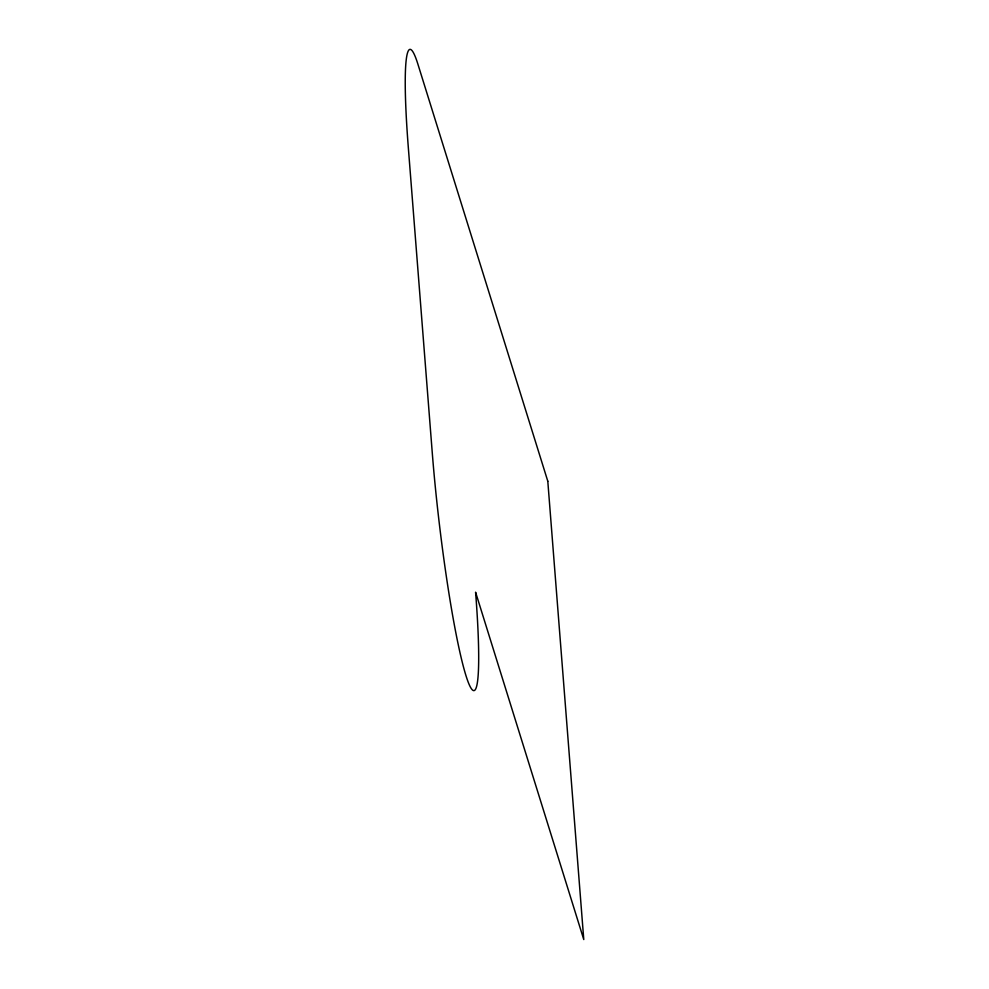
<?xml version="1.0" encoding="UTF-8"?>
<svg xmlns="http://www.w3.org/2000/svg" width="989" height="989" viewBox="0 0 989 989"><rect width="100%" height="100%" fill="white"/><g stroke="black" fill="none" stroke-linecap="round" stroke-linejoin="round"><path stroke-width="1.48" d="M547.795 481.223L417.976 64.409A169.008 14.625 83.2 0 0 408.333 147.707L432.304 453.271A169.008 14.625 83.2 0 0 465.93 675.512A169.008 14.625 83.2 0 0 475.585 592.201L583.77 939.55L547.795 481.223"/></g></svg>
